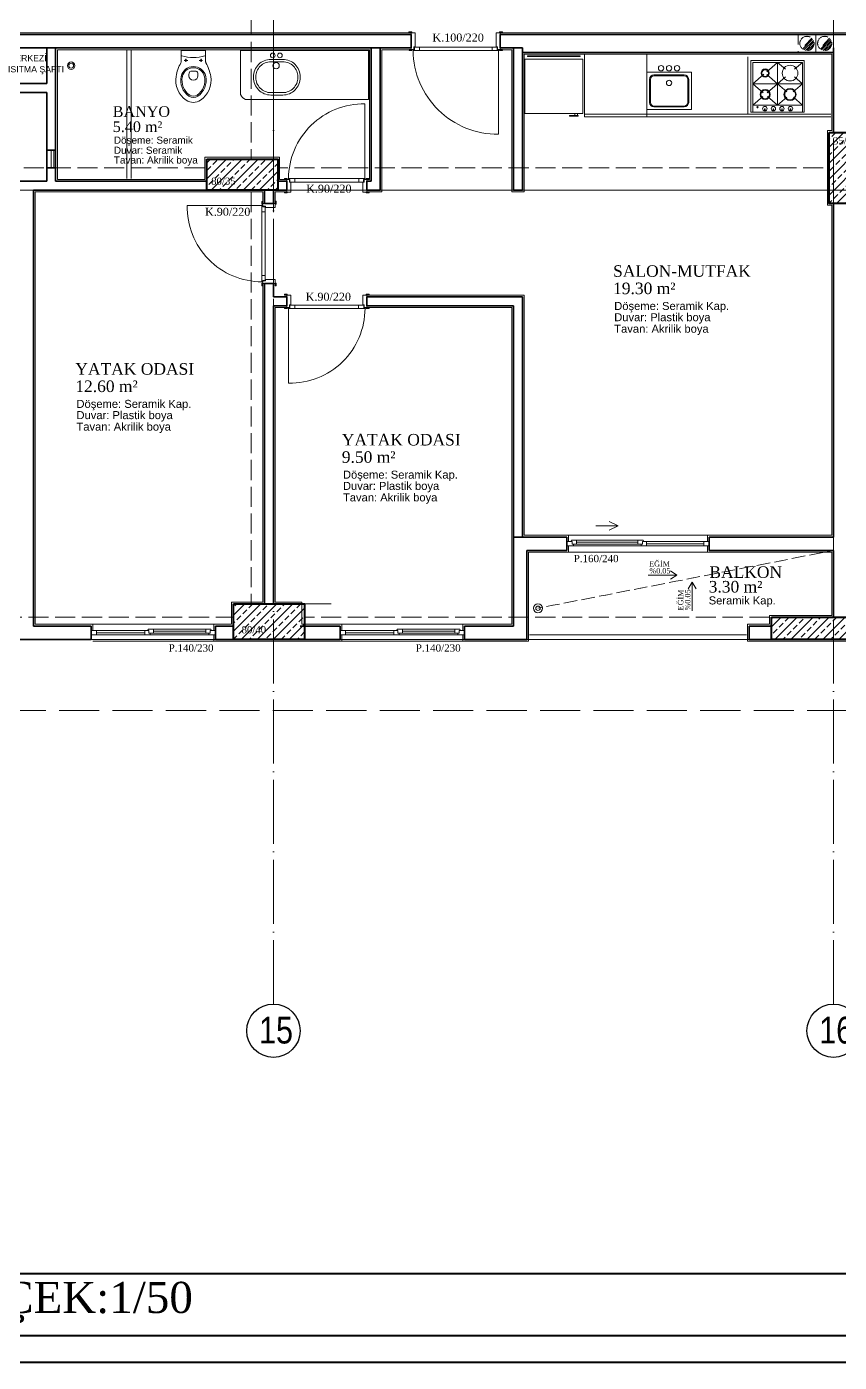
# Model space of a CAD drawing. Header units: millimetres. Extents: x 11587 to 81192, y -36083 to -25300.
# Drawn here: x 46809 to 47723, y -36083 to -34581 of the extents above; entities that cross this region are included whole.
import ezdxf

# ---------------------------------------------------------------- set-up
doc = ezdxf.new("R2010")
doc.units = ezdxf.units.MM
doc.linetypes.add('AKS', pattern=[30, 24, -3, 0, -3])
doc.linetypes.add('IZDUSUM1', pattern=[20, 7.5, -5, 7.5, 0])
for name, color, linetype, lineweight in [('rtm-aks balon', 20, 'Continuous', 25), ('rtm-aks balon yazı', 7, 'Continuous', 20), ('rtm-aks yeni', 7, 'AKS', 20), ('rtm-antet yazı-03', 233, 'Continuous', 30), ('rtm-antet-02', 140, 'Continuous', 40), ('rtm-cam', 141, 'Continuous', 9), ('rtm-duv tugla', 22, 'Continuous', 35), ('rtm-izdusum-üst ince', 8, 'IZDUSUM1', 5), ('rtm-kapı-ahsap', 35, 'Continuous', 13), ('rtm-mhl-yazı-adı', 150, 'Continuous', 30), ('rtm-mhl-yazı-m2', 7, 'Continuous', 20), ('rtm-mhl-yazı-malzeme', 253, 'Continuous', 13), ('rtm-pen-ahsap', 35, 'Continuous', 13), ('rtm-plan katmanı-05', 205, 'Continuous', 20), ('rtm-plan katmanı-07', 135, 'Continuous', 9), ('rtm-sembol ok', 7, 'Continuous', 20), ('rtm-sıva', 252, 'Continuous', 15), ('rtm-tarama-betonarme', 51, 'Continuous', 15), ('rtm-tas_betonarme', 50, 'Continuous', 40), ('rtm-tefris vitrifiye', 9, 'Continuous', 9)]:
    doc.layers.add(name, color=color, linetype=linetype, lineweight=lineweight)
doc.styles.add('A', font='times.ttf', dxfattribs={"height": 20})
doc.styles.add('AKSYAZI', font='ARIALN.TTF')
doc.styles.add('ARIAL', font='times.ttf')
doc.styles.get("Standard").update_dxf_attribs({"font": 'arial.ttf'})
doc.styles.add('VAZ-OLCU', font='times.ttf', dxfattribs={"height": 60})
pattern_1 = [(45, (19145.655, 20162.28), (-8.980256, 8.980256), []), (45, (19154.636, 20162.28), (-8.980256, 8.980256), [6.35, -3.175])]

# ---------------------------------------------------------------- blocks, each defined once
blk = doc.blocks.new('ABLOKKİRİŞ2')
at = {"layer": 'rtm-izdusum-üst ince', "ltscale": 1.5}
for points in [[(27915.5, -54892.4), (27915.5, -54482.4)], [(27940.5, -54892.4), (27940.5, -54482.4)], [(28570.5, -54862.4), (28570.5, -54512.4)], [(27460.5, -54902.4), (27865.5, -54902.4)], [(27945.5, -54902.4), (28565.5, -54902.4)], [(27460.5, -54927.4), (27865.5, -54927.4)], [(27915.5, -55392.4), (27915.5, -54927.4)], [(27940.5, -55392.4), (27940.5, -54927.4)], [(27945.5, -54927.4), (28565.5, -54927.4)], [(28570.5, -55407.4), (28570.5, -54942.4)], [(27435.5, -55407.4), (27895.5, -55407.4)], [(27975.5, -55407.4), (28500.5, -55407.4)], [(27435.5, -55432.4), (27895.5, -55432.4)], [(27975.5, -55432.4), (28500.5, -55432.4)]]:
    blk.add_lwpolyline(points, dxfattribs=at)
blk = doc.blocks.new('rty')
at = {"layer": 'rtm-kapı-ahsap'}
for p, q in [((-58244.9, -62700.3), (-58243.8, -62700.3)), ((-58244.9, -62703.4), (-58244.9, -62700.3)), ((-58243.8, -62703.4), (-58244.9, -62703.4)), ((-58243.8, -62700.3), (-58243.8, -62703.4)), ((-58243.8, -62707.4), (-58243.8, -62702.9)), ((-58229.8, -62702.9), (-58243.8, -62702.9)), ((-58232.8, -62705.9), (-58232.8, -62707.4)), ((-58229.8, -62705.9), (-58232.8, -62705.9)), ((-58229.8, -62700.4), (-58229.8, -62703.4)), ((-58228.8, -62700.4), (-58229.8, -62700.4)), ((-58229.8, -62702.9), (-58229.8, -62705.9)), ((-58229.8, -62703.4), (-58228.8, -62703.4)), ((-58229.8, -62704.9), (-58228.8, -62704.9)), ((-58229.7, -62706.4), (-58229.7, -62704.9)), ((-58228.8, -62703.4), (-58228.8, -62700.4)), ((-58228.8, -62790.9), (-58228.8, -62704.9)), ((-58144.8, -62704.9), (-58228.8, -62704.9)), ((-58232.8, -62707.4), (-58243.8, -62707.4)), ((-58232.6, -62706.4), (-58232.6, -62789.4)), ((-58232.6, -62706.4), (-58229.7, -62706.4)), ((-58228.8, -62712), (-58232.6, -62712)), ((-58243.8, -62792.3), (-58244.9, -62792.3)), ((-58244.9, -62792.3), (-58244.9, -62795.4)), ((-58244.9, -62795.4), (-58243.8, -62795.4)), ((-58243.8, -62788.4), (-58243.8, -62792.9)), ((-58232.8, -62788.4), (-58243.8, -62788.4)), ((-58243.8, -62795.4), (-58243.8, -62792.3)), ((-58229.8, -62792.9), (-58243.8, -62792.9)), ((-58232.8, -62789.9), (-58232.8, -62788.4)), ((-58229.8, -62789.9), (-58232.8, -62789.9)), ((-58228.8, -62783.7), (-58232.6, -62783.7)), ((-58232.6, -62789.4), (-58229.7, -62789.4)), ((-58229.8, -62792.9), (-58229.8, -62789.9)), ((-58229.8, -62790.9), (-58228.8, -62790.9)), ((-58229.8, -62795.4), (-58229.8, -62792.3)), ((-58229.8, -62792.3), (-58228.8, -62792.3)), ((-58228.8, -62795.4), (-58229.8, -62795.4)), ((-58229.7, -62789.4), (-58229.7, -62790.9)), ((-58228.8, -62792.3), (-58228.8, -62795.4))]:
    blk.add_line(p, q, dxfattribs=at)
at = {"layer": 'rtm-kapı-ahsap', "const_width": 0.392}
blk.add_lwpolyline([(-58229.2, -62703.9, 1), (-58229.2, -62704.5, 1)], format="xyb", close=True, dxfattribs=at)
at = {"layer": 'rtm-kapı-ahsap'}
blk.add_arc((-58229.1, -62706.6), 84.3, 270.2011, 1.1472, dxfattribs=at)
blk = doc.blocks.new('K-100')
at = {"layer": 'rtm-kapı-ahsap'}
for p, q in [((-34308.1, -13702.2), (-34307, -13702.2)), ((-34308.1, -13705.4), (-34308.1, -13702.2)), ((-34307, -13705.4), (-34308.1, -13705.4)), ((-34307, -13702.2), (-34307, -13705.4)), ((-34307, -13709.3), (-34307, -13704.8)), ((-34288, -13704.8), (-34307, -13704.8)), ((-34291, -13709.3), (-34307, -13709.3)), ((-34288, -13707.8), (-34291, -13707.8)), ((-34291, -13707.8), (-34291, -13709.3)), ((-34290.8, -13801.3), (-34290.8, -13708.3)), ((-34290.8, -13708.3), (-34287.9, -13708.3)), ((-34288, -13702.3), (-34288, -13705.4)), ((-34287, -13702.3), (-34288, -13702.3)), ((-34288, -13704.8), (-34288, -13707.8)), ((-34288, -13705.4), (-34287, -13705.4)), ((-34288, -13706.8), (-34287, -13706.8)), ((-34287.9, -13708.3), (-34287.9, -13706.8)), ((-34287, -13705.4), (-34287, -13702.3)), ((-34287, -13706.8), (-34287, -13802.8)), ((-34287, -13713.9), (-34290.8, -13713.9)), ((-34287, -13795.6), (-34290.8, -13795.6)), ((-34307, -13804.2), (-34308.1, -13804.2)), ((-34308.1, -13804.2), (-34308.1, -13807.3)), ((-34308.1, -13807.3), (-34307, -13807.3)), ((-34307, -13800.3), (-34307, -13804.8)), ((-34291, -13800.3), (-34307, -13800.3)), ((-34307, -13807.3), (-34307, -13804.2)), ((-34288, -13804.8), (-34307, -13804.8)), ((-34291, -13801.8), (-34291, -13800.3)), ((-34288, -13801.8), (-34291, -13801.8)), ((-34290.8, -13801.3), (-34287.9, -13801.3)), ((-34288, -13804.8), (-34288, -13801.8)), ((-34288, -13802.8), (-34287, -13802.8)), ((-34288, -13807.3), (-34288, -13804.2)), ((-34288, -13804.2), (-34287, -13804.2)), ((-34287, -13807.3), (-34288, -13807.3)), ((-34287.9, -13801.3), (-34287.9, -13802.8)), ((-34193, -13802.8), (-34287, -13802.8)), ((-34287, -13804.2), (-34287, -13807.3))]:
    blk.add_line(p, q, dxfattribs=at)
at = {"layer": 'rtm-kapı-ahsap', "const_width": 0.392}
blk.add_lwpolyline([(-34287.4, -13803.7, -1), (-34287.4, -13803.1, -1)], format="xyb", close=True, dxfattribs=at)
at = {"layer": 'rtm-kapı-ahsap'}
blk.add_arc((-34287.9, -13801.7), 94.9, 359.3332, 89.4605, dxfattribs=at)

msp = doc.modelspace()

# ---------------------------------------------------------------- hatches: boundary and pattern name
at = {"layer": 'rtm-izdusum-üst ince', "ltscale": 1.5}
h = msp.add_hatch(dxfattribs=at)
h.set_pattern_fill('ANSI31', color=256, scale=0.5, angle=180, style=0)
h.set_pattern_definition([(225, (46655.5832, -34440.134), (1.122532, -1.122532), [])])
edge = h.paths.add_edge_path()
edge.add_arc((47686.19, -34600.13), 8, -132.76259, 47.23741, ccw=False)
edge.add_line((47680.76, -34606.01), (47691.62, -34594.26))
h = msp.add_hatch(dxfattribs=at)
h.set_pattern_fill('ANSI31', color=256, scale=0.5, angle=180, style=0)
h.set_pattern_definition([(225, (46675.5832, -34440.134), (1.122532, -1.122532), [])])
edge = h.paths.add_edge_path()
edge.add_arc((47706.19, -34600.13), 8, -132.76259, 47.23741, ccw=False)
edge.add_line((47700.76, -34606.01), (47711.62, -34594.26))
at = {"layer": 'rtm-tarama-betonarme'}
h = msp.add_hatch(dxfattribs=at)
h.set_pattern_fill('ANSI33', color=256, scale=2, style=0)
h.set_pattern_definition(pattern_1)
h.paths.add_polyline_path([(47711.19, -34780.13), (47711.19, -34700.13), (47746.19, -34700.13), (47746.19, -34780.13)])
h = msp.add_hatch(dxfattribs=at)
h.set_pattern_fill('ANSI33', color=256, scale=2, style=0)
h.set_pattern_definition(pattern_1)
h.paths.add_polyline_path([(47091.19, -34765.13), (47011.19, -34765.13), (47011.19, -34730.13), (47091.19, -34730.13)])
h = msp.add_hatch(dxfattribs=at)
h.set_pattern_fill('ANSI33', color=256, scale=2, style=0)
h.set_pattern_definition(pattern_1)
h.paths.add_polyline_path([(47041.19, -35270.13), (47041.19, -35230.13), (47121.19, -35230.13), (47121.19, -35270.13)])
h = msp.add_hatch(dxfattribs=at)
h.set_pattern_fill('ANSI33', color=256, scale=2, style=0)
h.set_pattern_definition([(45, (489207.303, 30032.242), (-8.98025612, 8.98025612), []), (45, (489216.283, 30032.242), (-8.98025612, 8.98025612), [6.35, -3.175])])
h.paths.add_polyline_path([(47646.19, -35245.13), (47796.19, -35245.13), (47796.19, -35270.13), (47646.19, -35270.13)])

# ---------------------------------------------------------------- linework, layer by layer
at = {"layer": 'rtm-aks balon'}
for centre in [(47086.19, -35710.13), (47716.19, -35710.13)]:
    msp.add_circle(centre, 30, dxfattribs=at)
at = {"layer": 'rtm-aks yeni', "ltscale": 3}
for p, q in [((47086.19, -35680.13), (47086.19, -33480.13)), ((47716.19, -35680.13), (47716.19, -33480.13)), ((42626.19, -34765.13), (50991.19, -34765.13)), ((42626.19, -35270.13), (50991.19, -35270.13))]:
    msp.add_line(p, q, dxfattribs=at)
at = {"layer": 'rtm-antet-02'}
for points in [[(42481.61, -31582.89), (42481.61, -36082.89), (51136.61, -36082.89), (51136.61, -31582.89), (42481.61, -31582.89)], [(42511.61, -35982.89), (51106.61, -35982.89)]]:
    msp.add_lwpolyline(points, dxfattribs=at)
msp.add_lwpolyline([(42511.61, -31612.89), (42511.61, -36052.89), (51106.61, -36052.89), (51106.61, -31612.89)], close=True, dxfattribs=at)
at = {"layer": 'rtm-cam'}
for p, q in [((47427.19, -35160.88), (47496.19, -35160.88)), ((47505.69, -35162.63), (47570.19, -35162.63)), ((46941.69, -35262.63), (46887.19, -35262.63)), ((47010.19, -35260.88), (46951.19, -35260.88)), ((47221.69, -35262.63), (47167.19, -35262.63)), ((47290.19, -35260.88), (47231.19, -35260.88))]:
    msp.add_line(p, q, dxfattribs=at)
at = {"layer": 'rtm-duv tugla'}
for points in [[(47241.19, -34590.13), (46376.19, -34590.13)], [(47241.19, -34605.13), (47241.19, -34590.13)], [(48106.19, -34590.13), (47341.19, -34590.13)], [(47341.19, -34605.13), (47341.19, -34590.13)], [(47241.19, -34605.13), (46376.19, -34605.13)], [(46831.19, -34605.13), (46831.19, -34645.13)], [(46841.19, -34605.13), (46841.19, -34755.13)], [(47196.19, -34755.13), (47196.19, -34605.13)], [(47206.19, -34765.13), (47206.19, -34605.13)], [(47366.19, -34605.13), (47341.19, -34605.13)], [(47366.19, -34605.13), (47366.19, -34765.13), (47356.19, -34765.13), (47356.19, -34605.13)], [(47366.19, -34610.13), (47716.19, -34610.13)], [(47716.19, -34700.13), (47716.19, -34605.13)], [(46786.19, -34645.13), (46831.19, -34645.13)], [(46786.19, -34655.13), (46831.19, -34655.13)], [(46831.19, -34655.13), (46831.19, -34755.13)], [(46831.19, -34720.13), (46841.19, -34720.13)], [(46831.19, -34740.13), (46841.19, -34740.13)], [(46831.19, -34755.13), (46786.19, -34755.13)], [(46841.19, -34755.13), (47011.19, -34755.13)], [(47091.19, -34755.13), (47101.19, -34755.13)], [(47101.19, -34755.13), (47101.19, -34765.13)], [(47191.19, -34755.13), (47196.19, -34755.13)], [(47191.19, -34755.13), (47191.19, -34765.13)], [(46816.19, -34765.13), (46816.19, -35255.13)], [(46816.19, -34765.13), (47011.19, -34765.13)], [(47076.19, -34765.13), (47076.19, -34780.13)], [(47086.19, -34765.13), (47086.19, -34780.13)], [(47091.19, -34765.13), (47101.19, -34765.13)], [(47191.19, -34765.13), (47206.19, -34765.13)], [(47086.19, -34780.13), (47076.19, -34780.13)], [(47716.19, -35155.13), (47716.19, -34780.13)], [(47076.19, -34870.13), (47076.19, -35230.13)], [(47086.19, -34870.13), (47076.19, -34870.13)], [(47086.19, -34870.13), (47086.19, -34885.13)], [(47086.19, -34885.13), (47101.19, -34885.13)], [(47086.19, -34895.13), (47086.19, -35230.13)], [(47086.19, -34895.13), (47101.19, -34895.13)], [(47101.19, -34885.13), (47101.19, -34895.13)], [(47191.19, -34885.13), (47366.19, -34885.13)], [(47191.19, -34885.13), (47191.19, -34895.13)], [(47191.19, -34895.13), (47356.19, -34895.13)], [(47356.19, -35155.13), (47356.19, -34895.13)], [(47366.19, -35155.13), (47366.19, -34885.13)], [(47416.19, -35155.13), (47356.19, -35155.13)], [(47356.19, -35155.13), (47356.19, -35255.13)], [(47416.19, -35170.13), (47416.19, -35155.13)], [(47716.19, -35155.13), (47576.19, -35155.13)], [(47576.19, -35170.13), (47576.19, -35155.13)], [(47416.19, -35170.13), (47371.19, -35170.13)], [(47371.19, -35170.13), (47371.19, -35270.13)], [(47716.19, -35170.13), (47576.19, -35170.13)], [(47716.19, -35245.13), (47716.19, -35170.13)], [(46816.19, -35255.13), (46881.19, -35255.13)], [(46881.19, -35255.13), (46881.19, -35270.13)], [(47021.19, -35255.13), (47021.19, -35270.13)], [(47041.19, -35255.13), (47021.19, -35255.13)], [(47161.19, -35255.13), (47116.19, -35255.13)], [(47161.19, -35255.13), (47161.19, -35270.13)], [(47301.19, -35255.13), (47301.19, -35270.13)], [(47356.19, -35255.13), (47301.19, -35255.13)], [(47621.19, -35270.13), (47621.19, -35255.13)], [(47646.19, -35255.13), (47621.19, -35255.13)], [(46736.19, -35270.13), (46881.19, -35270.13)], [(47041.19, -35270.13), (47021.19, -35270.13)], [(47161.19, -35270.13), (47116.19, -35270.13)], [(47371.19, -35270.13), (47301.19, -35270.13)], [(47646.19, -35270.13), (47621.19, -35270.13)]]:
    msp.add_lwpolyline(points, dxfattribs=at)
at = {"layer": 'rtm-izdusum-üst ince', "ltscale": 3}
msp.add_lwpolyline([(44416.19, -34180.13), (44496.19, -34180.13), (44496.19, -32860.13), (44126.19, -32860.13), (44126.19, -32200.13), (43216.19, -32200.13), (43216.19, -32860.13), (42846.19, -32860.13), (42846.19, -34685.13), (42961.19, -34685.13), (42961.19, -35350.13), (50656.19, -35350.13), (50656.19, -34685.13), (50771.19, -34685.13), (50771.19, -32860.13), (50401.19, -32860.13), (50401.19, -32200.13), (49491.19, -32200.13), (49491.19, -32860.13), (49121.19, -32860.13), (49121.19, -34180.13), (49201.19, -34180.13)], dxfattribs=at)
at = {"layer": 'rtm-izdusum-üst ince', "ltscale": 1.5}
for points in [[(47696.19, -34610.13), (47696.19, -34590.13), (47676.19, -34590.13), (47676.19, -34610.13), (47696.19, -34610.13)], [(47691.62, -34594.26), (47680.76, -34606.01)], [(47716.19, -34610.13), (47716.19, -34590.13), (47696.19, -34590.13), (47696.19, -34610.13), (47716.19, -34610.13)], [(47711.62, -34594.26), (47700.76, -34606.01)]]:
    msp.add_lwpolyline(points, dxfattribs=at)
at = {"layer": 'rtm-izdusum-üst ince'}
msp.add_lwpolyline([(47716.19, -35170.13), (47383.69, -35235.13)], dxfattribs=at)
at = {"layer": 'rtm-izdusum-üst ince', "ltscale": 1.5}
for centre in [(47686.19, -34600.13), (47706.19, -34600.13)]:
    msp.add_circle(centre, 8, dxfattribs=at)
at = {"layer": 'rtm-kapı-ahsap'}
for points in [[(46836.19, -34720.13), (46836.19, -34740.13)], [(46839.19, -34720.13), (46839.19, -34740.13)]]:
    msp.add_lwpolyline(points, dxfattribs=at)
at = {"layer": 'rtm-pen-ahsap'}
for p, q in [((47416.19, -35160.13), (47422.19, -35160.13)), ((47423.69, -35165.13), (47416.19, -35165.13)), ((47421.56, -35158.63), (47427.19, -35158.63)), ((47422.19, -35163.13), (47422.19, -35160.13)), ((47422.19, -35163.13), (47427.19, -35163.13)), ((47423.69, -35165.13), (47423.69, -35163.13)), ((47496.19, -35158.63), (47427.19, -35158.63)), ((47427.19, -35163.13), (47427.19, -35158.63)), ((47496.19, -35163.13), (47427.19, -35163.13)), ((47501.83, -35158.63), (47496.19, -35158.63)), ((47496.19, -35163.13), (47496.19, -35158.63)), ((47501.19, -35163.13), (47496.19, -35163.13)), ((47499.69, -35163.13), (47499.69, -35165.13)), ((47507.19, -35165.13), (47499.69, -35165.13)), ((47501.19, -35160.13), (47505.69, -35160.13)), ((47501.19, -35163.13), (47501.19, -35160.13)), ((47565.19, -35160.13), (47505.69, -35160.13)), ((47505.69, -35165.13), (47505.69, -35160.13)), ((47507.19, -35165.13), (47576.19, -35165.13)), ((47565.19, -35160.13), (47570.83, -35160.13)), ((47570.19, -35165.13), (47570.19, -35160.13)), ((47576.19, -35160.13), (47570.19, -35160.13)), ((46881.19, -35260.13), (46887.19, -35260.13)), ((46940.19, -35265.13), (46881.19, -35265.13)), ((46892.19, -35260.13), (46886.56, -35260.13)), ((46887.19, -35265.13), (46887.19, -35260.13)), ((46892.19, -35260.13), (46941.69, -35260.13)), ((46940.19, -35265.13), (46947.69, -35265.13)), ((46946.19, -35260.13), (46941.69, -35260.13)), ((46941.69, -35265.13), (46941.69, -35260.13)), ((46945.56, -35258.63), (46951.19, -35258.63)), ((46946.19, -35263.13), (46946.19, -35260.13)), ((46946.19, -35263.13), (46951.19, -35263.13)), ((46947.69, -35263.13), (46947.69, -35265.13)), ((46951.19, -35258.63), (47010.19, -35258.63)), ((46951.19, -35263.13), (46951.19, -35258.63)), ((46951.19, -35263.13), (47010.19, -35263.13)), ((47015.83, -35258.63), (47010.19, -35258.63)), ((47010.19, -35263.13), (47010.19, -35258.63)), ((47015.19, -35263.13), (47010.19, -35263.13)), ((47013.69, -35265.13), (47013.69, -35263.13)), ((47013.69, -35265.13), (47021.19, -35265.13)), ((47021.19, -35260.13), (47015.19, -35260.13)), ((47015.19, -35263.13), (47015.19, -35260.13)), ((47161.19, -35260.13), (47167.19, -35260.13)), ((47220.19, -35265.13), (47161.19, -35265.13)), ((47172.19, -35260.13), (47166.56, -35260.13)), ((47167.19, -35265.13), (47167.19, -35260.13)), ((47172.19, -35260.13), (47221.69, -35260.13)), ((47220.19, -35265.13), (47227.69, -35265.13)), ((47226.19, -35260.13), (47221.69, -35260.13)), ((47221.69, -35265.13), (47221.69, -35260.13)), ((47225.56, -35258.63), (47231.19, -35258.63)), ((47226.19, -35263.13), (47226.19, -35260.13)), ((47226.19, -35263.13), (47231.19, -35263.13)), ((47227.69, -35263.13), (47227.69, -35265.13)), ((47231.19, -35258.63), (47290.19, -35258.63)), ((47231.19, -35263.13), (47231.19, -35258.63)), ((47231.19, -35263.13), (47290.19, -35263.13)), ((47295.83, -35258.63), (47290.19, -35258.63)), ((47290.19, -35263.13), (47290.19, -35258.63)), ((47295.19, -35263.13), (47290.19, -35263.13)), ((47293.69, -35265.13), (47293.69, -35263.13)), ((47293.69, -35265.13), (47301.19, -35265.13)), ((47301.19, -35260.13), (47295.19, -35260.13)), ((47295.19, -35263.13), (47295.19, -35260.13))]:
    msp.add_line(p, q, dxfattribs=at)
for points in [[(47421.56, -35158.63), (47420.69, -35160.13)], [(47501.83, -35158.63), (47502.69, -35160.13)], [(46945.56, -35258.63), (46944.69, -35260.13)], [(47015.83, -35258.63), (47016.69, -35260.13)], [(47225.56, -35258.63), (47224.69, -35260.13)], [(47295.83, -35258.63), (47296.69, -35260.13)]]:
    msp.add_lwpolyline(points, dxfattribs=at)
at = {"layer": 'rtm-plan katmanı-05', "ltscale": 0.6}
for points in [[(47574.19, -35153.13), (47418.19, -35153.13)], [(47574.19, -35172.13), (47418.19, -35172.13)], [(46883.19, -35253.13), (47019.19, -35253.13)], [(47163.19, -35253.13), (47299.19, -35253.13)], [(46883.19, -35272.13), (47019.19, -35272.13)], [(47163.19, -35272.13), (47299.19, -35272.13)]]:
    msp.add_lwpolyline(points, dxfattribs=at)
at = {"layer": 'rtm-plan katmanı-05'}
for points in [[(47618.19, -35265.13), (47374.19, -35265.13)], [(47618.19, -35270.13), (47374.19, -35270.13)]]:
    msp.add_lwpolyline(points, dxfattribs=at)
for radius in [5, 2.5]:
    msp.add_circle((47383.69, -35235.13), radius, dxfattribs=at)
at = {"layer": 'rtm-plan katmanı-07'}
for points in [[(47499.69, -35165.13), (47423.69, -35165.13)], [(46947.69, -35265.13), (47013.69, -35265.13)], [(47227.69, -35265.13), (47293.69, -35265.13)]]:
    msp.add_lwpolyline(points, dxfattribs=at)
at = {"layer": 'rtm-sembol ok'}
for points in [[(47448.94, -35142.45), (47473.94, -35142.45)], [(47473.94, -35142.45), (47463.94, -35137.45)], [(47473.94, -35142.45), (47463.94, -35147.45)], [(47540, -35197.92), (47532.59, -35193.25)], [(47507.67, -35197.92), (47540, -35197.92)], [(47540, -35197.92), (47532.59, -35202.59)], [(47557.1, -35205.87), (47552.44, -35213.27)], [(47557.1, -35238.2), (47557.1, -35205.87)], [(47557.1, -35205.87), (47561.77, -35213.27)]]:
    msp.add_lwpolyline(points, dxfattribs=at)
at = {"layer": 'rtm-sıva'}
for points in [[(47241.19, -34588.13), (46376.19, -34588.13)], [(47341.19, -34588.13), (48106.19, -34588.13)], [(47191.19, -34753.13), (47194.19, -34753.13), (47194.19, -34607.13), (46843.19, -34607.13), (46843.19, -34753.13), (47009.19, -34753.13), (47009.19, -34728.13), (47093.19, -34728.13), (47093.19, -34753.13), (47101.19, -34753.13)], [(47241.19, -34607.13), (47208.19, -34607.13), (47208.19, -34767.13), (47191.19, -34767.13)], [(47574.19, -35160.13), (47574.19, -35153.13), (47714.19, -35153.13), (47714.19, -34782.13), (47709.19, -34782.13), (47709.19, -34698.13), (47714.19, -34698.13), (47714.19, -34612.13), (47368.19, -34612.13), (47368.19, -34767.13), (47354.19, -34767.13), (47354.19, -34607.13), (47341.19, -34607.13)], [(47074.19, -34780.13), (47074.19, -34767.13), (46818.19, -34767.13), (46818.19, -35253.13), (46883.19, -35253.13), (46883.19, -35260.13)], [(47101.19, -34767.13), (47088.19, -34767.13), (47088.19, -34780.13)], [(47019.19, -35260.13), (47019.19, -35253.13), (47039.19, -35253.13), (47039.19, -35228.13), (47074.19, -35228.13), (47074.19, -34870.13)], [(47086.19, -34870.13), (47086.19, -34885.13), (47101.19, -34885.13)], [(47191.19, -34883.13), (47368.19, -34883.13), (47368.19, -35153.13), (47418.19, -35153.13), (47418.19, -35160.13)], [(47101.19, -34897.13), (47088.19, -34897.13), (47088.19, -35228.13), (47118.19, -35228.13), (47118.19, -35253.13), (47163.19, -35253.13), (47163.19, -35260.13)], [(47299.19, -35260.13), (47299.19, -35253.13), (47354.19, -35253.13), (47354.19, -34897.13), (47191.19, -34897.13)], [(47418.19, -35165.13), (47418.19, -35172.13), (47373.19, -35172.13), (47373.19, -35272.13), (47299.19, -35272.13), (47299.19, -35265.13)], [(47873.19, -35165.13), (47873.19, -35172.13), (47733.19, -35172.13), (47733.19, -35243.13), (47798.19, -35243.13), (47798.19, -35253.13), (47823.19, -35253.13), (47823.19, -35272.13), (47619.19, -35272.13), (47619.19, -35253.13), (47644.19, -35253.13), (47644.19, -35243.13), (47714.19, -35243.13), (47714.19, -35172.13), (47574.19, -35172.13), (47574.19, -35165.13)], [(47163.19, -35265.13), (47163.19, -35272.13), (47019.19, -35272.13), (47019.19, -35265.13)]]:
    msp.add_lwpolyline(points, dxfattribs=at)
at = {"layer": 'rtm-tas_betonarme'}
for points in [[(47711.19, -34700.13), (47746.19, -34700.13), (47746.19, -34780.13), (47711.19, -34780.13)], [(47011.19, -34730.13), (47091.19, -34730.13), (47091.19, -34765.13), (47011.19, -34765.13)], [(47041.19, -35230.13), (47121.19, -35230.13), (47121.19, -35270.13), (47041.19, -35270.13)], [(47646.19, -35245.13), (47796.19, -35245.13), (47796.19, -35270.13), (47646.19, -35270.13)]]:
    msp.add_lwpolyline(points, close=True, dxfattribs=at)
at = {"layer": 'rtm-tefris vitrifiye'}
for p, q in [((47009.93, -34608.13), (46982.45, -34608.13)), ((46982.45, -34620.72), (46982.45, -34608.13)), ((47009.93, -34620.72), (47009.93, -34608.13)), ((46985.82, -34619.13), (46989.74, -34619.13)), ((46987.67, -34617.26), (46987.67, -34620.97)), ((47006.56, -34619.13), (47002.64, -34619.13)), ((47004.72, -34617.26), (47004.72, -34620.97)), ((47369.09, -34678.99), (47369.09, -34617.99)), ((47369.09, -34617.99), (47434.09, -34617.99)), ((47431.09, -34613.99), (47372.09, -34613.99)), ((47372.09, -34613.99), (47372.09, -34614.99)), ((47372.09, -34614.99), (47431.09, -34614.99)), ((47431.09, -34614.99), (47431.09, -34613.99)), ((47434.09, -34617.99), (47434.09, -34678.99)), ((47623.22, -34619.48), (47623.22, -34677.48)), ((47623.22, -34619.48), (47683.22, -34619.48)), ((47625.22, -34621.48), (47681.22, -34621.48)), ((47625.22, -34621.48), (47625.22, -34677.48)), ((47641.02, -34631.93), (47653.22, -34621.48)), ((47653.22, -34621.48), (47662.18, -34629.16)), ((47653.22, -34621.48), (47653.22, -34669.48)), ((47672.25, -34629.16), (47681.22, -34621.48)), ((47681.22, -34621.48), (47681.22, -34669.48)), ((46994.03, -34631.23), (46998.36, -34631.23)), ((47506.19, -34674.48), (47506.19, -34632.48)), ((47506.19, -34632.48), (47556.19, -34632.48)), ((47509.19, -34666.48), (47509.19, -34640.48)), ((47510.19, -34666.48), (47510.19, -34640.48)), ((47514.19, -34635.48), (47548.19, -34635.48)), ((47514.19, -34636.48), (47548.19, -34636.48)), ((47552.19, -34666.48), (47552.19, -34640.48)), ((47553.19, -34666.48), (47553.19, -34640.48)), ((47556.19, -34674.48), (47556.19, -34632.48)), ((47637.63, -34634.84), (47625.22, -34645.48)), ((47653.22, -34645.48), (47640.98, -34634.99)), ((47662.18, -34637.79), (47653.22, -34645.48)), ((47681.22, -34645.48), (47672.25, -34637.79)), ((47625.22, -34645.48), (47636.91, -34655.49)), ((47625.22, -34645.48), (47681.22, -34645.48)), ((47653.22, -34645.48), (47641.51, -34655.51)), ((47653.22, -34645.48), (47663.67, -34654.44)), ((47681.22, -34645.48), (47670.59, -34654.58)), ((47548.19, -34670.48), (47514.19, -34670.48)), ((47636.74, -34659.6), (47625.22, -34669.48)), ((47625.22, -34669.48), (47681.22, -34669.48)), ((47641.85, -34659.73), (47653.22, -34669.48)), ((47663.51, -34660.66), (47653.22, -34669.48)), ((47670.99, -34660.71), (47681.22, -34669.48)), ((47681.22, -34669.48), (47681.22, -34677.48)), ((47419.09, -34680.99), (47419.09, -34681.99)), ((47429.09, -34680.99), (47419.09, -34680.99)), ((47419.09, -34681.99), (47429.09, -34681.99)), ((47425.09, -34678.99), (47425.09, -34680.99)), ((47428.09, -34678.99), (47428.09, -34680.99)), ((47429.09, -34681.99), (47429.09, -34680.99)), ((47436.19, -34682.48), (47713.19, -34682.48)), ((47556.19, -34674.48), (47506.19, -34674.48)), ((47548.19, -34671.48), (47514.19, -34671.48)), ((47623.22, -34677.48), (47683.22, -34677.48)), ((47639.18, -34673.5), (47638.64, -34673.5)), ((47638.64, -34673.5), (47638.64, -34675.96)), ((47639.18, -34675.96), (47639.18, -34673.5)), ((47648.76, -34673.5), (47648.22, -34673.5)), ((47648.22, -34673.5), (47648.22, -34675.96)), ((47648.76, -34675.96), (47648.76, -34673.5)), ((47658.35, -34673.5), (47657.81, -34673.5)), ((47657.81, -34673.5), (47657.81, -34675.96)), ((47658.35, -34675.96), (47658.35, -34673.5)), ((47667.93, -34673.5), (47667.4, -34673.5)), ((47667.4, -34673.5), (47667.4, -34675.96)), ((47667.93, -34675.96), (47667.93, -34673.5))]:
    msp.add_line(p, q, dxfattribs=at)
for points in [[(46921.19, -34608.13), (46921.19, -34752.13)], [(46926.19, -34608.13), (46926.19, -34752.13)], [(47436.19, -34682.48), (47436.19, -34612.13)], [(47506.19, -34682.48), (47506.19, -34612.13)], [(47619.81, -34615.13), (47619.81, -34679.48)], [(47683.22, -34619.48), (47683.22, -34677.48)], [(47434.09, -34678.99), (47369.09, -34678.99)], [(47436.19, -34679.48), (47713.19, -34679.48)], [(47121.19, -35230.13), (47151.19, -35230.13)]]:
    msp.add_lwpolyline(points, dxfattribs=at)
for points in [[(47193.19, -34663.13), (47054.77, -34663.13, -0.2032744), (47049.19, -34657.55), (47049.19, -34608.13), (47193.19, -34608.13), (47193.19, -34663.13)], [(47063.72, -34638.5), (47063.72, -34637.61, -0.4142136), (47083.33, -34618.01), (47096.72, -34618.01, -0.4142136), (47116.32, -34637.61), (47116.32, -34638.5, -0.4142136), (47096.72, -34658.1), (47083.33, -34658.1, -0.4142136)], [(47066.4, -34638.5), (47066.4, -34637.61, -0.4142136), (47083.33, -34620.68), (47096.72, -34620.68, -0.4142136), (47113.65, -34637.61), (47113.65, -34638.5, -0.4142136), (47096.72, -34655.43), (47083.33, -34655.43, -0.4142136)]]:
    msp.add_lwpolyline(points, format="xyb", close=True, dxfattribs=at)
for centre, radius in [((47085.45, -34613.55), 2.67), ((47093.47, -34613.55), 2.67), ((46858.69, -34625.13), 4.25), ((46858.69, -34625.13), 2.75), ((46987.67, -34619.13), 0.825), ((47004.72, -34619.13), 0.825), ((47089.19, -34625.13), 3.56), ((47522.19, -34627.98), 3), ((47531.19, -34627.98), 3), ((47540.19, -34627.98), 3), ((47667.22, -34633.48), 8.84), ((47639.22, -34633.48), 4.63), ((47639.22, -34633.48), 3.84), ((47531.19, -34644.48), 3), ((47639.22, -34657.48), 5.63), ((47639.22, -34657.48), 4.84), ((47667.22, -34657.48), 6.84), ((47667.22, -34657.48), 6.05), ((47630.63, -34671.9), 0.75), ((47638.91, -34673.48), 2.5), ((47648.49, -34673.48), 2.5), ((47658.08, -34673.48), 2.5), ((47667.67, -34673.48), 2.5)]:
    msp.add_circle(centre, radius, dxfattribs=at)
for centre, radius, start, end in [((47020.22, -34643.89), 44, 149.90538, 171.23608), ((46980.25, -34620.72), 2.2, 329.90538, 0), ((46996.26, -34640.36), 14.3, 90.2662, 167.18786), ((46996.19, -34571.94), 44, 252.84732, 287.15271), ((46996.12, -34640.36), 14.3, 12.81214, 89.7338), ((47012.13, -34620.72), 2.2, 180, 210.09462), ((46972.16, -34643.89), 44, 8.76392, 30.09462), ((47003.89, -34641.52), 27.5, 170.50823, 235.09555), ((47003.89, -34641.52), 22, 168.5694, 234.81148), ((47003.89, -34641.52), 20.57, 168.5694, 234.81148), ((46996.26, -34640.36), 12.87, 90.2662, 167.18786), ((47004, -34636.13), 12.95, 167.82692, 183.31203), ((46996.17, -34636.46), 5.11, 180, 269.73777), ((46994.03, -34633.98), 2.75, 90, 167.82692), ((46996.12, -34640.36), 12.87, 12.81214, 89.7338), ((46996.22, -34636.46), 5.12, 270.26223, 0), ((46998.36, -34633.98), 2.75, 12.17308, 90), ((46988.49, -34641.52), 20.57, 305.18852, 11.4306), ((46988.39, -34636.13), 12.95, 356.68797, 12.17308), ((46988.49, -34641.52), 22, 305.18852, 11.4306), ((46988.49, -34641.52), 27.5, 304.90445, 9.49177), ((47514.19, -34640.48), 5, 90, 180), ((47514.19, -34640.48), 4, 90, 180), ((47548.19, -34640.48), 5, 0, 90), ((47548.19, -34640.48), 4, 0, 90), ((46996.19, -34651.58), 14.85, 237.23949, 302.76051), ((46996.19, -34651.58), 9.35, 237.83251, 302.16753), ((46996.19, -34651.58), 7.92, 237.83251, 302.16753), ((47514.19, -34666.48), 5, 180, 270), ((47514.19, -34666.48), 4, 180, 270), ((47548.19, -34666.48), 4, 270, 0), ((47548.19, -34666.48), 5, 270, 0)]:
    msp.add_arc(centre, radius, start, end, dxfattribs=at)

# ---------------------------------------------------------------- block references
at = {"layer": 'rtm-izdusum-üst ince'}
msp.add_blockref('ABLOKKİRİŞ2', (19145.66, 20162.28), dxfattribs=at)
at = {"layer": 'rtm-kapı-ahsap', "xscale": -1}
for name, p, rotation in [('K-100', (33536.4, -68895.11), 90), ('rty', (109894.06, 23476.65), 270), ('rty', (-15601.68, -93126.91), 90)]:
    msp.add_blockref(name, p, dxfattribs=dict(at, rotation=rotation))
msp.add_blockref('rty', (-11155.59, 27922.74), dxfattribs=at)

# ---------------------------------------------------------------- texts
at = {"layer": 'rtm-aks balon yazı', "char_height": 30, "attachment_point": 7, "style": 'AKSYAZI'}
for s, insert, width in [('15', (47069.97, -35724.9), 27.7214), ('16', (47699.97, -35724.9), 34.1619)]:
    msp.add_mtext(s, dxfattribs=dict(at, insert=insert, width=width))
at = {"layer": 'rtm-antet yazı-03', "linetype": 'ByBlock', "insert": (46340.66, -35992.47), "char_height": 35, "width": 2134.432, "attachment_point": 1, "style": 'A'}
msp.add_mtext('2. KAT PLANI   ÖLÇEK:1/50', dxfattribs=at)
at = {"layer": 'rtm-mhl-yazı-adı', "style": 'ARIAL'}
for s, height, p in [('BANYO', 12, (46905.44, -34682.69)), ('SALON-MUTFAK', 13, (47468.18, -34862.5)), ('YATAK ODASI', 13, (46863.36, -34972.58)), ('YATAK ODASI', 13, (47163.08, -35052.14)), ('EĞİM', 6, (47508.7, -35188.25)), ('%%%0.05', 6, (47509.04, -35196.01)), ('BALKON', 13, (47576.45, -35201.02))]:
    msp.add_text(s, height=height, dxfattribs=at).set_placement(p)
for s, p in [('EĞİM', (47547.1, -35237.58)), ('%%%0.05', (47555.09, -35237.58))]:
    msp.add_text(s, height=6, rotation=90, dxfattribs=at).set_placement(p)
at = {"layer": 'rtm-mhl-yazı-m2', "style": 'ARIAL'}
for s, height, p in [('5.40 m² ', 12, (46905.44, -34699.72)), ('35/80', 8, (47715.53, -34713.59)), ('80/35', 8, (47016.15, -34759.04)), ('19.30 m² ', 13, (47468.18, -34881.99)), ('12.60 m² ', 13, (46863.36, -34992.07)), ('9.50 m² ', 13, (47163.08, -35071.63)), ('3.30 m² ', 13, (47575.71, -35217.43)), ('80/40', 8, (47050.4, -35263.27))]:
    msp.add_text(s, height=height, dxfattribs=at).set_placement(p)
at = {"layer": 'rtm-mhl-yazı-malzeme', "style": 'VAZ-OLCU'}
for s, height, rotation, p in [('K.100/220', 9, 359.9602, (47265.02, -34597.99)), ('K.90/220', 9, 0.0398, (47123.02, -34767.95)), ('K.90/220', 9, 0.0398, (47009.24, -34793.9)), ('K.90/220', 9, 0.0398, (47122.44, -34889.41)), ('P.160/240', 8.192, 359.9602, (47423.83, -35183.32)), ('P.140/230', 8.192, 359.9602, (46968.28, -35283.85)), ('P.140/230', 8.192, 359.9602, (47246.21, -35283.85))]:
    msp.add_text(s, height=height, rotation=rotation, dxfattribs=at).set_placement(p)
at = {"layer": 'rtm-mhl-yazı-malzeme'}
for s, height, p in [('MERKEZİ', 7, (46787.69, -34620.09)), ('ISITMA ŞAFTI', 7, (46787.69, -34632.62)), ('Döşeme: Seramik', 8, (46906.73, -34712.86)), ('Duvar: Seramik', 8, (46906.73, -34724.22)), ('Tavan: Akrilik boya ', 8, (46906.73, -34735.13)), ('Döşeme: Seramik Kap.', 9, (47469.47, -34899.77)), ('Duvar: Plastik boya ', 9, (47469.47, -34912.43)), ('Tavan: Akrilik boya ', 9, (47469.47, -34925.37)), ('Döşeme: Seramik Kap.', 9, (46864.65, -35009.85)), ('Duvar: Plastik boya ', 9, (46864.65, -35022.51)), ('Tavan: Akrilik boya ', 9, (46864.65, -35035.45)), ('Döşeme: Seramik Kap.', 9, (47164.37, -35089.41)), ('Tavan: Akrilik boya ', 9, (47164.37, -35115.01)), ('Duvar: Plastik boya ', 9, (47164.37, -35102.07)), ('Seramik Kap.', 9, (47575.71, -35230.84))]:
    msp.add_text(s, height=height, dxfattribs=at).set_placement(p)

doc.saveas('drawing.dxf')
